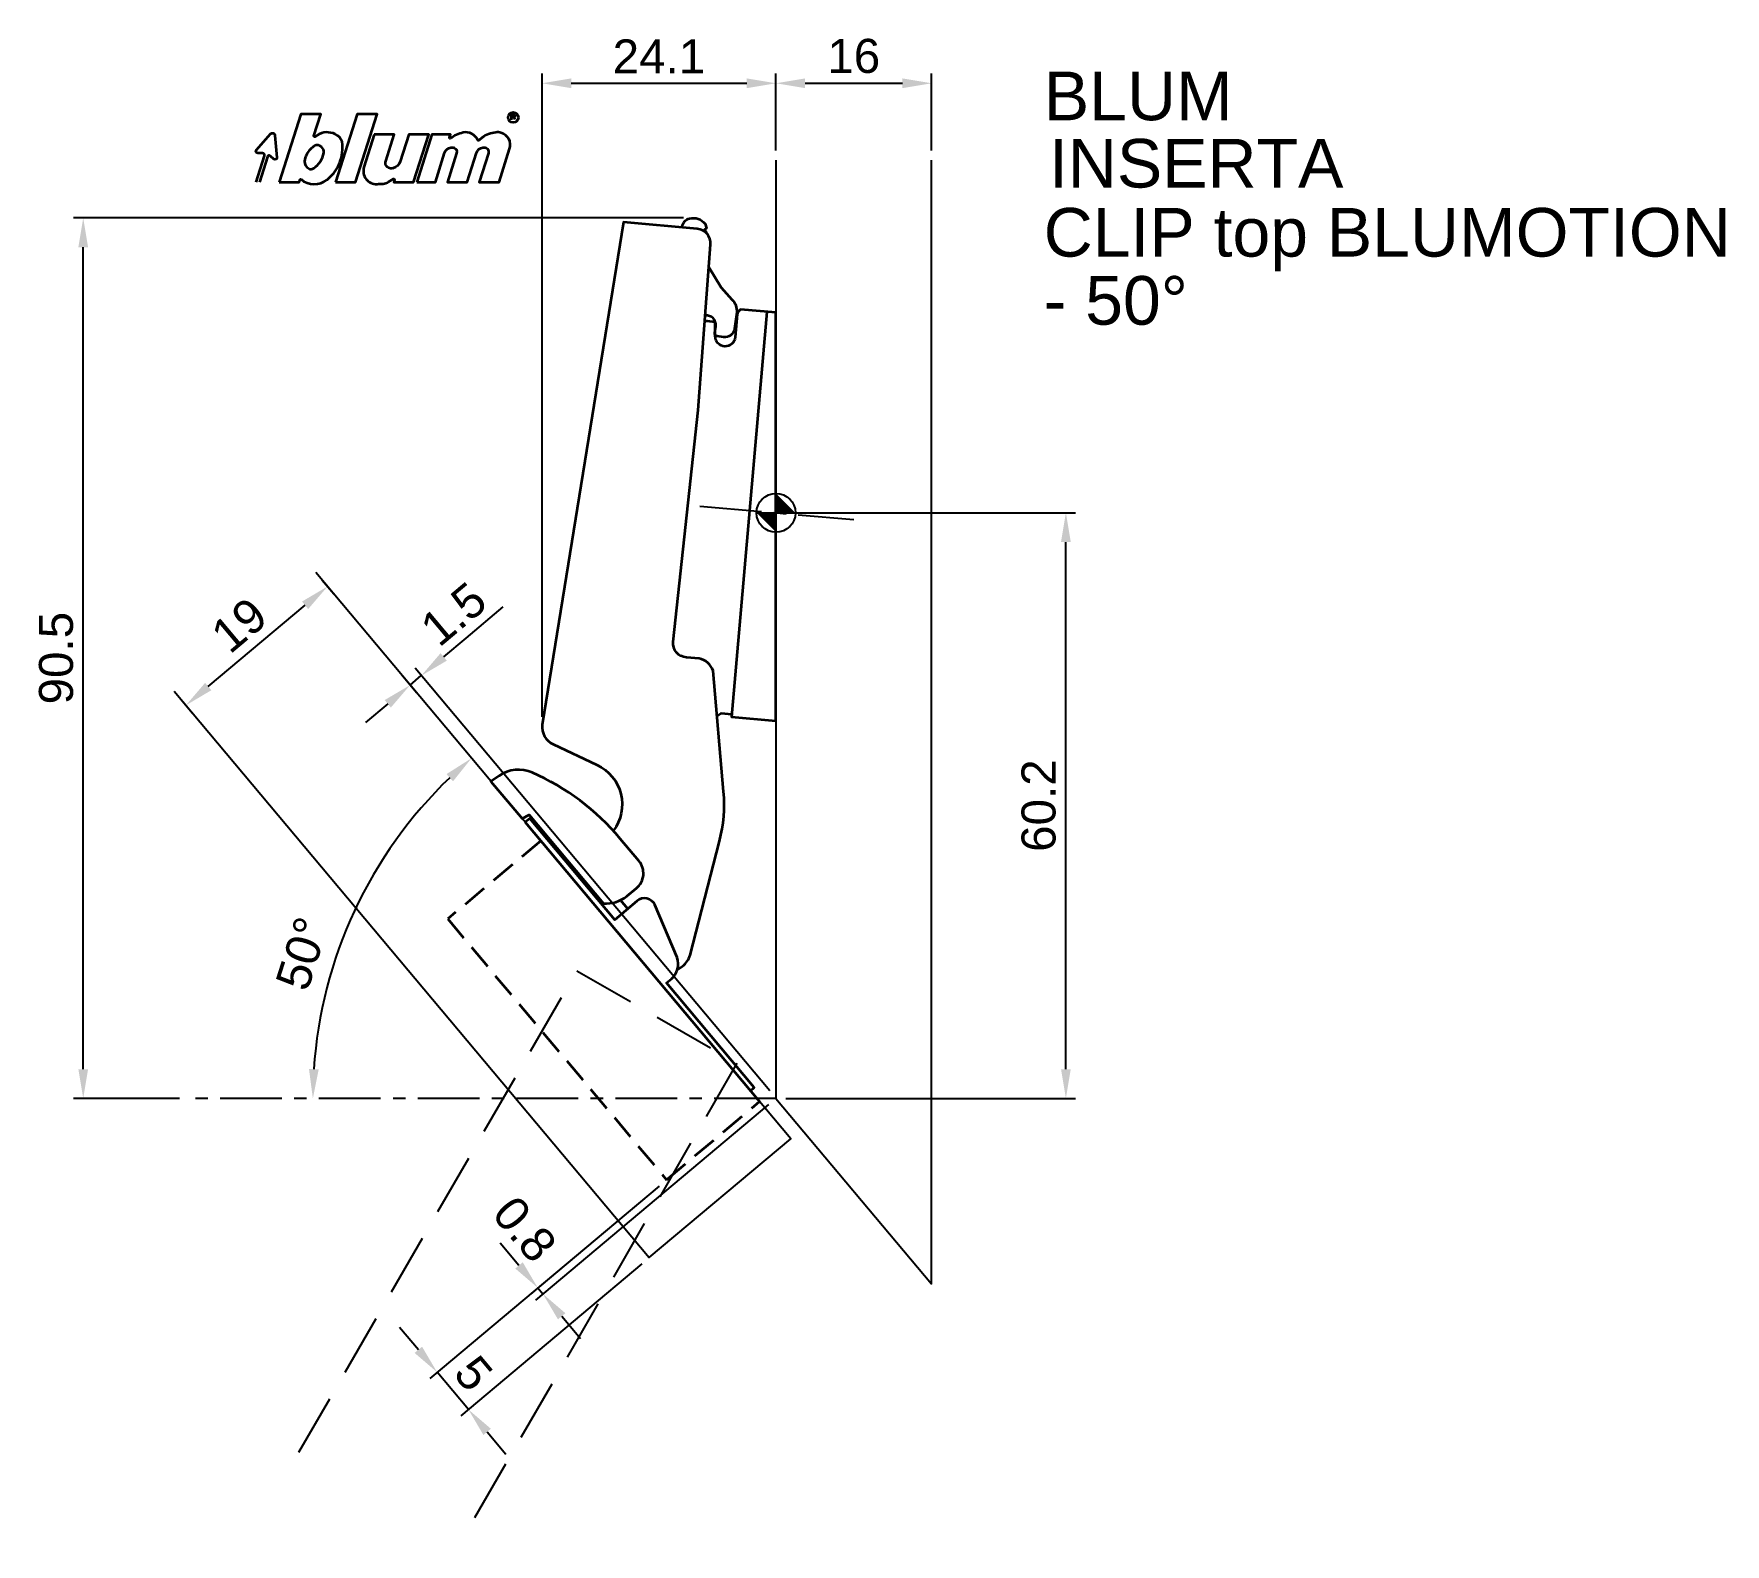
# Model space of a CAD drawing. Extents: x -76 to 98, y -106 to 49.
import ezdxf

# ---------------------------------------------------------------- set-up
doc = ezdxf.new("R2010")
doc.units = 0
doc.header["$PDMODE"] = 35
doc.header["$PDSIZE"] = 5
doc.linetypes.add('MITTE', pattern=[50.8, 31.75, -6.35, 6.35, -6.35])
doc.linetypes.add('STRICHLINIE', pattern=[19.05, 12.7, -6.35])
doc.layers.get('Defpoints').update_dxf_attribs({"linetype": 'CONTINUOUS'})
doc.layers.add('1', color=2, linetype='CONTINUOUS')
doc.layers.add('5', color=1, linetype='CONTINUOUS')
doc.layers.add('6', color=3, linetype='CONTINUOUS', lineweight=35)
doc.styles.add('Beschlag', font='ARIAL.TTF')
doc.dimstyles.new('Beschlag', dxfattribs={"dimtxt": 3.5, "dimasz": 3, "dimexe": 1, "dimexo": 1, "dimgap": 1, "dimtad": 1, "dimdec": 1, "dimdsep": 46, "dimtxsty": 'Beschlag', "dimcen": 2, "dimclrd": 256, "dimclre": 256, "dimclrt": 256, "dimadec": 1, "dimazin": 2, "dimtfac": 0.71, "dimtdec": 1, "dimtix": 1, "dimtmove": 2, "dimatfit": 0, "dimfxl": 0, "dimtolj": 1, "dimlwd": -1, "dimlwe": -1, "dimarcsym": 0})

# ---------------------------------------------------------------- blocks, each defined once
blk = doc.blocks.new('NullPunkt')
at = {"layer": '5'}
for points in [[(0, 2), (0, -2)], [(-2, 0), (2, 0)]]:
    blk.add_lwpolyline(points, dxfattribs=at)
blk.add_circle((0, 0), 2, dxfattribs=at)
for points in [[(0, 0), (-2, 0), (0, 2)], [(0, 0), (2, 0), (0, -2)]]:
    blk.add_solid(points, dxfattribs=at)
blk = doc.blocks.new('*D1')
at = {"layer": '1'}
for p, q in [((1, 0), (30.81, 0)), ((29.81, -57.2), (29.81, -3)), ((1, -60.2), (30.81, -60.2))]:
    blk.add_line(p, q, dxfattribs=at)
for points in [[(29.31, -3), (30.31, -3), (29.81, 0)], [(29.31, -57.2), (30.31, -57.2), (29.81, -60.2)]]:
    blk.add_solid(points, dxfattribs=at)
at = {"layer": 'Defpoints', "color": 0}
for p in [(0, 0), (29.81, 0), (0, -60.2)]:
    blk.add_point(p, dxfattribs=at)
at = {"layer": '1', "insert": (27.02, -30.1), "char_height": 3.5, "attachment_point": 5, "rotation": 90, "style": 'Beschlag'}
blk.add_mtext('\\A1;60.2', dxfattribs=at)
blk = doc.blocks.new('*D2')
at = {"layer": '1'}
for p, q in [((-9.51, 30.31), (-72.22, 30.31)), ((-71.22, -57.2), (-71.22, 27.31)), ((-61.33, -60.2), (-72.22, -60.2))]:
    blk.add_line(p, q, dxfattribs=at)
for points in [[(-71.72, 27.31), (-70.72, 27.31), (-71.22, 30.31)], [(-71.72, -57.2), (-70.72, -57.2), (-71.22, -60.2)]]:
    blk.add_solid(points, dxfattribs=at)
at = {"layer": 'Defpoints', "color": 0}
for p in [(-71.22, 30.31), (-8.51, 30.31), (-60.33, -60.2)]:
    blk.add_point(p, dxfattribs=at)
at = {"layer": '1', "insert": (-74, -14.94), "char_height": 3.5, "attachment_point": 5, "rotation": 90, "style": 'Beschlag'}
blk.add_mtext('\\A1;90.5', dxfattribs=at)
blk = doc.blocks.new('*D3')
at = {"layer": '1'}
for p, q in [((-24.05, -20.99), (-24.05, 45.16)), ((-21.05, 44.16), (-3, 44.16)), ((0, 37.25), (0, 45.16))]:
    blk.add_line(p, q, dxfattribs=at)
for points in [[(-21.05, 44.66), (-21.05, 43.66), (-24.05, 44.16)], [(-3, 44.66), (-3, 43.66), (0, 44.16)]]:
    blk.add_solid(points, dxfattribs=at)
at = {"layer": 'Defpoints', "color": 0}
for p in [(0, 44.16), (0, 36.25), (-24.05, -21.99)]:
    blk.add_point(p, dxfattribs=at)
at = {"layer": '1', "insert": (-12.03, 46.92), "char_height": 3.5, "attachment_point": 5, "style": 'Beschlag'}
blk.add_mtext('\\A1;24.1', dxfattribs=at)
blk = doc.blocks.new('*D4')
at = {"layer": '1'}
for p, q in [((0, 37.25), (0, 45.16)), ((3, 44.16), (13, 44.16)), ((16, 37.25), (16, 45.16))]:
    blk.add_line(p, q, dxfattribs=at)
for points in [[(3, 44.66), (3, 43.66), (0, 44.16)], [(13, 44.66), (13, 43.66), (16, 44.16)]]:
    blk.add_solid(points, dxfattribs=at)
at = {"layer": 'Defpoints', "color": 0}
for p in [(16, 44.16), (0, 36.25), (16, 36.25)]:
    blk.add_point(p, dxfattribs=at)
at = {"layer": '1', "insert": (8, 46.95), "char_height": 3.5, "attachment_point": 5, "style": 'Beschlag'}
blk.add_mtext('\\A1;16', dxfattribs=at)
blk = doc.blocks.new('*D5')
at = {"layer": '1'}
for p, q in [((-46.67, -6.91), (-45.47, -8.34)), ((-58.37, -17.86), (-48.41, -9.5)), ((-61.23, -19.12), (-60.02, -20.55))]:
    blk.add_line(p, q, dxfattribs=at)
for points in [[(-48.73, -9.12), (-48.09, -9.89), (-46.11, -7.58)], [(-58.69, -17.48), (-58.05, -18.24), (-60.67, -19.79)]]:
    blk.add_solid(points, dxfattribs=at)
at = {"layer": 'Defpoints', "color": 0}
for p in [(-47.32, -6.14), (-46.11, -7.58), (-61.87, -18.35)]:
    blk.add_point(p, dxfattribs=at)
at = {"layer": '1', "insert": (-55.18, -11.55), "char_height": 3.5, "attachment_point": 5, "rotation": 39.9998, "style": 'Beschlag'}
blk.add_mtext('\\A1;19', dxfattribs=at)
blk = doc.blocks.new('*D6')
at = {"layer": '1'}
for p, q in [((-34.16, -14.82), (-31.86, -12.89)), ((-38.48, -16.67), (-36.97, -18.47)), ((-37.61, -17.71), (-36.46, -16.74)), ((-0.64, -59.43), (-37.1, -15.98)), ((-39.91, -19.64), (-42.21, -21.56))]:
    blk.add_line(p, q, dxfattribs=at)
for points in [[(-34.48, -14.43), (-33.84, -15.2), (-36.46, -16.74)], [(-40.23, -19.25), (-39.59, -20.02), (-37.61, -17.71)]]:
    blk.add_solid(points, dxfattribs=at)
at = {"layer": 'Defpoints', "color": 0}
for p in [(-39.13, -15.9), (-36.46, -16.74), (0, -60.2)]:
    blk.add_point(p, dxfattribs=at)
at = {"layer": '1', "insert": (-33.14, -10.41), "char_height": 3.5, "attachment_point": 5, "rotation": 39.9998, "style": 'Beschlag'}
blk.add_mtext('\\A1;1.5', dxfattribs=at)
blk = doc.blocks.new('*D7')
at = {"layer": '1'}
blk.add_arc((-1.96, -60.2), 45.65, 133.7663, 176.2338, dxfattribs=at)
for points in [[(-33.87, -26.86), (-33.2, -27.6), (-31.3, -25.23)], [(-47.01, -57.21), (-48.01, -57.18), (-47.61, -60.2)]]:
    blk.add_solid(points, dxfattribs=at)
at = {"layer": 'Defpoints', "color": 0}
for p in [(-47.32, -6.14), (-40.1, -35.11), (-60.33, -60.2), (0, -60.2), (1.53, -64.36)]:
    blk.add_point(p, dxfattribs=at)
at = {"layer": '1', "insert": (-48.71, -45.31), "char_height": 3.5, "attachment_point": 5, "rotation": 72.3411, "style": 'Beschlag'}
blk.add_mtext('\\A1;50°', dxfattribs=at)
blk = doc.blocks.new('Logo_BLUM')
at = {"layer": '6', "color": 20, "linetype": 'Continuous'}
for points in [[(2.39, 0), (4.43, 0), (4.52, 0.26, -0.512391), (4.62, 0.29, 0.357881), (7.3, 0.25, 0.116336), (8.5, 1.76, 0.127435), (8.89, 3.85, 0.227045), (8.36, 4.79, 0.273775), (6.5, 4.93), (6.04, 4.67, -0.689828), (5.94, 4.76), (6.65, 7), (4.61, 7)], [(5.59, 3.39, 0.16703), (4.99, 2.14, 0.322673), (5.41, 1.39, 0.260102), (5.93, 1.42, 0.211929), (6.95, 3, 0.250706), (6.73, 3.62, 0.316796), (6.01, 3.72, 0.086595)], [(12.15, 4.9), (11.09, 1.53, 0.527578), (12.44, -0.2, -0.003338), (13.06, -0.17, 0.131781), (13.63, 0.02), (14.12, 0.32, -0.706223), (14.22, 0.24), (14.15, 0), (16.19, 0), (17.75, 4.9), (15.7, 4.9), (14.81, 2.11, -0.253672), (14.11, 1.42, -0.127823), (13.72, 1.42, -0.447747), (13.33, 2.15), (14.2, 4.9)], [(16.53, 0), (18.44, 0), (19.39, 3, -0.282196), (20.04, 3.56, -0.141376), (20.38, 3.52, -0.3938), (20.62, 2.99), (19.67, 0), (21.72, 0), (22.67, 3, -0.282189), (23.31, 3.56, -0.141385), (23.65, 3.52, -0.393792), (23.89, 2.99), (22.94, 0), (24.99, 0), (26.07, 3.42, 0.424526), (25.18, 5.07, 0.098115), (24.64, 5.11, 0.114777), (23.24, 4.6), (22.89, 4.28, -0.522588), (22.79, 4.31, 0.36711), (21.28, 5.09, 0.102012), (20, 4.5, -0.748324), (19.89, 4.58), (20, 4.9), (18.08, 4.9)]]:
    blk.add_lwpolyline(points, format="xyb", close=True, dxfattribs=at)
blk.add_lwpolyline([(8.18, 0), (10.23, 0), (12.45, 7), (10.4, 7)], close=True, dxfattribs=at)
for points in [[(26.26, 6.4), (26.26, 6.9), (26.52, 6.9, -0.975005), (26.53, 6.67, 0.014563), (26.45, 6.67), (26.26, 6.67), (26.45, 6.67), (26.52, 6.6), (26.57, 6.53), (26.62, 6.42)], [(0, 0), (0.86, 2.7, 0.480207), (0.67, 2.98), (0.19, 2.97, -0.689229), (0.05, 3.33), (1.49, 4.95, -0.685285), (1.94, 4.79), (2.15, 2.54, -0.636083), (1.84, 2.36), (1.47, 2.68, 0.560356), (1.16, 2.59), (0.34, 0)]]:
    blk.add_lwpolyline(points, format="xyb", dxfattribs=at)
blk.add_circle((26.44, 6.65), 0.527, dxfattribs=at)
blk = doc.blocks.new('*D9')
at = {"layer": '1'}
for p, q in [((-0.77, -60.84), (-24.73, -80.94)), ((-12.02, -69.21), (-25.25, -80.31)), ((-26.42, -77.37), (-28.35, -75.07)), ((-24.49, -79.67), (-23.96, -80.3)), ((-22.03, -82.6), (-20.1, -84.9))]:
    blk.add_line(p, q, dxfattribs=at)
for points in [[(-26.03, -77.05), (-26.8, -77.69), (-24.49, -79.67)], [(-21.65, -82.28), (-22.41, -82.92), (-23.96, -80.3)]]:
    blk.add_solid(points, dxfattribs=at)
at = {"layer": 'Defpoints', "color": 0}
for p in [(0, -60.2), (-11.25, -68.56), (-23.96, -80.3)]:
    blk.add_point(p, dxfattribs=at)
at = {"layer": '1', "insert": (-25.83, -73.65), "char_height": 3.5, "attachment_point": 5, "rotation": 310.0001, "style": 'Beschlag'}
blk.add_mtext('\\A1;0.8', dxfattribs=at)
blk = doc.blocks.new('*D10')
at = {"layer": '1'}
for p, q in [((-12.02, -69.21), (-35.6, -88.99)), ((-13.79, -77.21), (-32.39, -92.82)), ((-36.76, -86.05), (-38.69, -83.75)), ((-31.62, -92.18), (-34.84, -88.35)), ((-29.69, -94.48), (-27.77, -96.78))]:
    blk.add_line(p, q, dxfattribs=at)
for points in [[(-36.38, -85.73), (-37.15, -86.37), (-34.84, -88.35)], [(-29.31, -94.16), (-30.08, -94.8), (-31.62, -92.18)]]:
    blk.add_solid(points, dxfattribs=at)
at = {"layer": 'Defpoints', "color": 0}
for p in [(-11.25, -68.56), (-13.02, -76.57), (-34.84, -88.35)]:
    blk.add_point(p, dxfattribs=at)
at = {"layer": '1', "insert": (-31.1, -88.48), "char_height": 3.5, "attachment_point": 5, "rotation": 310.0001, "style": 'Beschlag'}
blk.add_mtext('\\A1;5', dxfattribs=at)

msp = doc.modelspace()

# ---------------------------------------------------------------- linework, layer by layer
at = {"layer": '1'}
msp.add_line((-31.86, -12.88), (-28.03, -9.67), dxfattribs=at)
at = {"layer": '5', "linetype": 'MITTE', "ltscale": 0.2}
for p, q in [((-7.82, 0.68), (8, -0.7)), ((0, -60.2), (-60.33, -60.2))]:
    msp.add_line(p, q, dxfattribs=at)
at = {"layer": '5'}
for points in [[(0, 36.25), (0, -60.2), (16, -79.26), (16, 36.25)], [(-61.87, -18.35), (-13.02, -76.57), (1.53, -64.36), (-47.32, -6.14)]]:
    msp.add_lwpolyline(points, dxfattribs=at)
at = {"layer": '5', "linetype": 'STRICHLINIE', "ltscale": 0.5}
msp.add_lwpolyline([(-49.04, -96.58), (-20.46, -47.07), (-4.01, -56.57), (-32.56, -106.03)], dxfattribs=at)
at = {"layer": '6'}
for p, q in [((-0.92, 20.66), (-4.57, -20.98)), ((-15.24, -40.71), (-15.98, -39.82))]:
    msp.add_line(p, q, dxfattribs=at)
for points in [[(-10.14, -46.99), (-9.6, -46.6, 0.174947), (-8.83, -45.48), (-8.83, -45.48), (-5.8, -33.74, 0.085508), (-5.38, -28.66), (-6.47, -16.26, 0.295086), (-7.91, -14.99), (-9.2, -14.88, -0.413225), (-10.56, -13.25), (-7.98, 10.57), (-6.73, 27.6, 0.409377), (-8.09, 29.2), (-15.68, 29.89), (-24.04, -21.81, 0.314377), (-22.9, -23.8), (-18.4, -25.91, -0.475382), (-16.72, -32.69)], [(-9.65, 29.34), (-9.64, 29.44, -0.303341), (-8.89, 30.26, -0.299366), (-7.28, 29.71), (-7.15, 29.27), (-7.36, 29.11), (-7.19, 28.88), (-7.2, 28.8)], [(-6.9, 25.25), (-5.64, 23.15), (-4.52, 21.94, -0.199044), (-4.02, 20.61), (-4.26, 18.92, -0.414213), (-5.39, 18.07), (-6.04, 18.17, -0.414166), (-6.29, 18.51), (-6.19, 19.2, 0.498263), (-7.27, 20.27, -2.261769)], [(-6.06, -20.86), (-5.64, -20.6), (-4.54, -20.69), (-4.57, -20.98), (0, -21.38), (0, 20.58), (-3.63, 20.9), (-3.79, 20.76, 0.198446), (-3.97, 20.42), (-4.18, 18.06, -0.957357), (-6.25, 18.15), (-6.26, 19.62, -0.244986), (-6.26, 19.62, 0.004377), (-7.31, 19.71, 14.761656)], [(-2.61, -59.41), (-2.23, -59.09), (-11.26, -48.33), (-10.75, -47.91, 0.312987), (-10.16, -45.71), (-12.44, -40.3, 0.486363), (-14.29, -39.91), (-16.58, -41.83), (-16.58, -41.83), (-25.32, -31.42), (-25.78, -31.8), (-1.68, -60.53)]]:
    msp.add_lwpolyline(points, format="xyb", dxfattribs=at)
at = {"layer": '6', "flags": 128}
msp.add_lwpolyline([(-14.34, -38.6, 0.414214), (-14.09, -35.78), (-16.01, -33.5, 0.114125), (-25.05, -26.7, 0.262579), (-28.47, -27.04), (-29.3, -27.61), (-26.09, -31.44), (-25.38, -31.04), (-17.73, -40.16, 0.191102), (-15.34, -39.41), (-14.34, -38.6)], format="xyb", dxfattribs=at)
at = {"layer": '6', "linetype": 'STRICHLINIE', "ltscale": 0.2}
msp.add_lwpolyline([(-24.18, -33.72), (-33.75, -41.75), (-11.25, -68.56), (-1.68, -60.53)], dxfattribs=at)

# ---------------------------------------------------------------- block references
at = {"layer": '5', "rotation": 90}
msp.add_blockref('NullPunkt', (0, 0), dxfattribs=at)
at = {"layer": '6'}
msp.add_blockref('Logo_BLUM', (-53.45, 34), dxfattribs=at)

# ---------------------------------------------------------------- texts
at = {"layer": '1', "linetype": 'Continuous', "style": 'Beschlag'}
for s, p in [('BLUM', (27.55, 40.36)), ('CLIP top BLUMOTION', (27.53, 26.34)), ('- 50%%D', (27.53, 19.34))]:
    msp.add_text(s, height=5, dxfattribs=at).set_placement(p)
at = {"layer": '1', "insert": (28.07, 38.44), "char_height": 5, "width": 110.7908, "attachment_point": 1, "style": 'Beschlag'}
msp.add_mtext('INSERTA', dxfattribs=at)

# ---------------------------------------------------------------- dimensions: what is measured, and where the dimension line sits
at = {"layer": '1'}
for base, p1, p2, angle, picture, middle in [((0, 44.1595), (-24.0508, -21.9863), (0, 36.2483), 180, '*D3', (-12.0254, 46.9167)), ((16, 44.16), (0, 36.25), (16, 36.25), 180, '*D4', (8, 46.95)), ((-71.22, 30.31), (-60.33, -60.2), (-8.51, 30.31), 90, '*D2', (-74, -14.94)), ((29.81, 0), (0, -60.2), (0, 0), 90, '*D1', (27.02, -30.1)), ((-34.84, -88.35), (-13.02, -76.57), (-11.25, -68.56), 310.0001, '*D10', (-31.1, -88.48))]:
    dim = msp.add_linear_dim(base=base, p1=p1, p2=p2, angle=angle, dimstyle='Beschlag', dxfattribs=at)
    dim.commit()
    dim.dimension.update_dxf_attribs({"geometry": picture, "text_midpoint": middle})
dim = msp.add_aligned_dim(p1=(-61.87, -18.35), p2=(-47.32, -6.14), distance=-1.87, dimstyle='Beschlag', dxfattribs=at)
dim.commit()
dim.dimension.update_dxf_attribs({"geometry": '*D5', "text_midpoint": (-55.18, -11.55)})
dim = msp.add_angular_dim_2l(base=(-40.1, -35.11), line1=((0, -60.2), (-60.33, -60.2)), line2=((1.53, -64.36), (-47.32, -6.14)), dimstyle='Beschlag', dxfattribs=at)
dim.commit()
dim.dimension.update_dxf_attribs({"geometry": '*D7', "text_midpoint": (-48.71, -45.31), "dimtype": 162})
for base, p1, angle, picture, middle in [((-36.46, -16.74), (-39.13, -15.9), 219.9998, '*D6', (-33.14, -10.41)), ((-23.96, -80.3), (-11.25, -68.56), 310.0001, '*D9', (-25.83, -73.65))]:
    dim = msp.add_linear_dim(base=base, p1=p1, p2=(0, -60.2), angle=angle, dimstyle='Beschlag', dxfattribs=at)
    dim.commit()
    dim.dimension.update_dxf_attribs({"geometry": picture, "text_midpoint": middle, "dimtype": 160})

doc.saveas('drawing.dxf')
